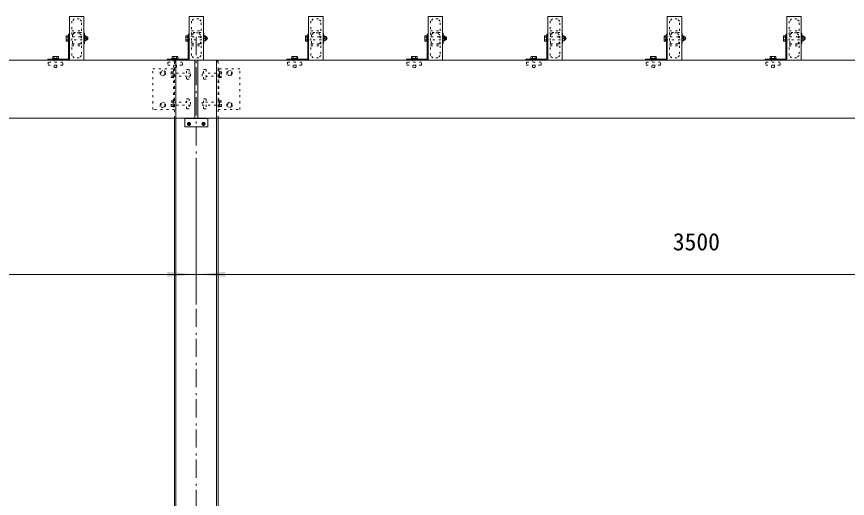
# Model space of a CAD drawing. Units: millimetres, scale not verified. Extents: x -9750 to 9750, y -6875 to 6875.
# Drawn here: x -4751 to -1884, y 3733 to 5395 of the extents above; entities that cross this region are included whole.
import ezdxf
from ezdxf.enums import TextEntityAlignment as Align

# ---------------------------------------------------------------- set-up
doc = ezdxf.new("R2010")
doc.units = ezdxf.units.MM
doc.header["$LTSCALE"] = 50
doc.linetypes.add('USER5', pattern=[0.416565, 0.138855, -0.27771])
doc.linetypes.add('USER6', pattern=[2.083282, 1.25, -0.416565, 0.138855, -0.277863])
doc.layers.add('0-1_IMPORTED', color=30, linetype='Continuous', lineweight=18)
doc.styles.add('ＭＳ ゴシック', font='')
doc.styles.get('ＭＳ ゴシック').set_extended_font_data('MS Gothic')

msp = doc.modelspace()

# ---------------------------------------------------------------- linework, layer by layer
at = {"layer": '0-1_IMPORTED'}
for p, q in [((-4572.82, 5324.73), (-4578.61, 5324.73)), ((-4578.61, 5315.49), (-4572.82, 5315.49)), ((-4512.43, 5320.11), (-4516, 5320.11)), ((-4511.72, 5312.96), (-4511.72, 5327.26)), ((-4160.32, 5324.73), (-4166.11, 5324.73)), ((-4166.11, 5315.49), (-4160.32, 5315.49)), ((-4099.93, 5320.11), (-4103.5, 5320.11)), ((-4099.22, 5312.96), (-4099.22, 5327.26)), ((-3747.82, 5324.73), (-3753.61, 5324.73)), ((-3753.61, 5315.49), (-3747.82, 5315.49)), ((-3687.43, 5320.11), (-3691, 5320.11)), ((-3686.72, 5312.96), (-3686.72, 5327.26)), ((-3335.32, 5324.73), (-3341.11, 5324.73)), ((-3341.11, 5315.49), (-3335.32, 5315.49)), ((-3274.93, 5320.11), (-3278.5, 5320.11)), ((-3274.22, 5312.96), (-3274.22, 5327.26)), ((-2922.82, 5324.73), (-2928.61, 5324.73)), ((-2928.61, 5315.49), (-2922.82, 5315.49)), ((-2862.43, 5320.11), (-2866, 5320.11)), ((-2861.72, 5312.96), (-2861.72, 5327.26)), ((-2510.32, 5324.73), (-2516.11, 5324.73)), ((-2516.11, 5315.49), (-2510.32, 5315.49)), ((-2449.93, 5320.11), (-2453.5, 5320.11)), ((-2449.22, 5312.96), (-2449.22, 5327.26)), ((-2097.82, 5324.73), (-2103.61, 5324.73)), ((-2103.61, 5315.49), (-2097.82, 5315.49)), ((-2037.43, 5320.11), (-2041, 5320.11)), ((-2036.72, 5312.96), (-2036.72, 5327.26)), ((-4621.09, 5257.11), (-4621.09, 5250.11)), ((-4611.34, 5257.11), (-4611.34, 5250.11)), ((-4208.59, 5257.11), (-4208.59, 5250.11)), ((-4198.84, 5257.11), (-4198.84, 5250.11)), ((-3796.09, 5257.11), (-3796.09, 5250.11)), ((-3786.34, 5257.11), (-3786.34, 5250.11)), ((-3383.59, 5257.11), (-3383.59, 5250.11)), ((-3373.84, 5257.11), (-3373.84, 5250.11)), ((-2971.09, 5257.11), (-2971.09, 5250.11)), ((-2961.34, 5257.11), (-2961.34, 5250.11)), ((-2558.59, 5257.11), (-2558.59, 5250.11)), ((-2548.84, 5257.11), (-2548.84, 5250.11)), ((-2146.09, 5257.11), (-2146.09, 5250.11)), ((-2136.34, 5257.11), (-2136.34, 5250.11)), ((-4200.72, 5245.11), (-4200.72, 5045.11)), ((-4135.72, 5245.11), (-4135.72, 5045.11)), ((-4125.72, 5245.11), (-4125.72, 5045.11)), ((-4060.72, 5245.11), (-4060.72, 5045.11)), ((-4200.72, 1945.11), (-4200.72, 5045.11)), ((-4060.72, 5045.11), (-4060.72, 1945.11))]:
    msp.add_line(p, q, dxfattribs=at)
at = {"layer": '0-1_IMPORTED', "color": 1, "linetype": 'USER6'}
for p, q in [((-4130.72, 5325.11), (-4130.72, -3224.89)), ((-4156.47, 5027.11), (-4156.47, 5028.36)), ((-4156.47, 5027.11), (-4156.47, 5028.36)), ((-4104.97, 5027.11), (-4104.97, 5028.36)), ((-4104.97, 5027.11), (-4104.97, 5028.36))]:
    msp.add_line(p, q, dxfattribs=at)
at = {"layer": '0-1_IMPORTED', "linetype": 'USER5'}
for p, q in [((-4217.72, 5199.99), (-4210.72, 5199.99)), ((-4217.72, 5190.23), (-4210.72, 5190.23)), ((-4208.72, 5215.11), (-4208.72, 5075.11)), ((-4052.72, 5215.11), (-4052.72, 5075.11)), ((-4043.72, 5199.99), (-4050.72, 5199.99)), ((-4043.72, 5190.23), (-4050.72, 5190.23)), ((-4217.72, 5099.99), (-4210.72, 5099.99)), ((-4217.72, 5090.23), (-4210.72, 5090.23)), ((-4043.72, 5099.99), (-4050.72, 5099.99)), ((-4043.72, 5090.23), (-4050.72, 5090.23))]:
    msp.add_line(p, q, dxfattribs=at)
at = {"layer": '0-1_IMPORTED', "color": 1}
for p, q in [((-4130.72, 4865.11), (-4130.72, 4405.99)), ((-4130.72, 4865.11), (-4130.72, 4405.99)), ((-7630.72, 4505.99), (-4130.72, 4505.99)), ((-4230.72, 4505.99), (-4130.72, 4505.99)), ((-4130.72, 4505.99), (-4030.72, 4505.99)), ((-4130.72, 4505.99), (-630.72, 4505.99))]:
    msp.add_line(p, q, dxfattribs=at)
at = {"layer": '0-1_IMPORTED'}
for points in [[(-4518.22, 5395.11), (-4568.22, 5395.11), (-4568.22, 5245.11), (-4518.22, 5245.11)], [(-4105.72, 5395.11), (-4155.72, 5395.11), (-4155.72, 5245.11), (-4105.72, 5245.11)], [(-3693.22, 5395.11), (-3743.22, 5395.11), (-3743.22, 5245.11), (-3693.22, 5245.11)], [(-3280.72, 5395.11), (-3330.72, 5395.11), (-3330.72, 5245.11), (-3280.72, 5245.11)], [(-2868.22, 5395.11), (-2918.22, 5395.11), (-2918.22, 5245.11), (-2868.22, 5245.11)], [(-2455.72, 5395.11), (-2505.72, 5395.11), (-2505.72, 5245.11), (-2455.72, 5245.11)], [(-2043.22, 5395.11), (-2093.22, 5395.11), (-2093.22, 5245.11), (-2043.22, 5245.11)], [(-4568.22, 5335.11), (-4568.22, 5245.11), (-4643.22, 5245.11), (-4643.22, 5248.11), (-4571.22, 5248.11), (-4571.22, 5335.11)], [(-4518.22, 5337.61), (-4516.72, 5337.61), (-4516.72, 5302.61), (-4518.22, 5302.61)], [(-4155.72, 5335.11), (-4155.72, 5245.11), (-4230.72, 5245.11), (-4230.72, 5248.11), (-4158.72, 5248.11), (-4158.72, 5335.11)], [(-4105.72, 5337.61), (-4104.22, 5337.61), (-4104.22, 5302.61), (-4105.72, 5302.61)], [(-3743.22, 5335.11), (-3743.22, 5245.11), (-3818.22, 5245.11), (-3818.22, 5248.11), (-3746.22, 5248.11), (-3746.22, 5335.11)], [(-3693.22, 5337.61), (-3691.72, 5337.61), (-3691.72, 5302.61), (-3693.22, 5302.61)], [(-3330.72, 5335.11), (-3330.72, 5245.11), (-3405.72, 5245.11), (-3405.72, 5248.11), (-3333.72, 5248.11), (-3333.72, 5335.11)], [(-3280.72, 5337.61), (-3279.22, 5337.61), (-3279.22, 5302.61), (-3280.72, 5302.61)], [(-2918.22, 5335.11), (-2918.22, 5245.11), (-2993.22, 5245.11), (-2993.22, 5248.11), (-2921.22, 5248.11), (-2921.22, 5335.11)], [(-2868.22, 5337.61), (-2866.72, 5337.61), (-2866.72, 5302.61), (-2868.22, 5302.61)], [(-2505.72, 5335.11), (-2505.72, 5245.11), (-2580.72, 5245.11), (-2580.72, 5248.11), (-2508.72, 5248.11), (-2508.72, 5335.11)], [(-2455.72, 5337.61), (-2454.22, 5337.61), (-2454.22, 5302.61), (-2455.72, 5302.61)], [(-2093.22, 5335.11), (-2093.22, 5245.11), (-2168.22, 5245.11), (-2168.22, 5248.11), (-2096.22, 5248.11), (-2096.22, 5335.11)], [(-2043.22, 5337.61), (-2041.72, 5337.61), (-2041.72, 5302.61), (-2043.22, 5302.61)], [(-4572.82, 5310.87), (-4578.61, 5310.87), (-4579.33, 5312.11), (-4579.33, 5328.11), (-4578.61, 5329.35), (-4572.82, 5329.35)], [(-4571.22, 5329.11), (-4572.82, 5329.11), (-4572.82, 5311.11), (-4571.22, 5311.11)], [(-4516.72, 5329.11), (-4511.72, 5329.11), (-4511.72, 5311.11), (-4516.72, 5311.11)], [(-4160.32, 5310.87), (-4166.11, 5310.87), (-4166.83, 5312.11), (-4166.83, 5328.11), (-4166.11, 5329.35), (-4160.32, 5329.35)], [(-4158.72, 5329.11), (-4160.32, 5329.11), (-4160.32, 5311.11), (-4158.72, 5311.11)], [(-4104.22, 5329.11), (-4099.22, 5329.11), (-4099.22, 5311.11), (-4104.22, 5311.11)], [(-3747.82, 5310.87), (-3753.61, 5310.87), (-3754.33, 5312.11), (-3754.33, 5328.11), (-3753.61, 5329.35), (-3747.82, 5329.35)], [(-3746.22, 5329.11), (-3747.82, 5329.11), (-3747.82, 5311.11), (-3746.22, 5311.11)], [(-3691.72, 5329.11), (-3686.72, 5329.11), (-3686.72, 5311.11), (-3691.72, 5311.11)], [(-3335.32, 5310.87), (-3341.11, 5310.87), (-3341.83, 5312.11), (-3341.83, 5328.11), (-3341.11, 5329.35), (-3335.32, 5329.35)], [(-3333.72, 5329.11), (-3335.32, 5329.11), (-3335.32, 5311.11), (-3333.72, 5311.11)], [(-3279.22, 5329.11), (-3274.22, 5329.11), (-3274.22, 5311.11), (-3279.22, 5311.11)], [(-2922.82, 5310.87), (-2928.61, 5310.87), (-2929.33, 5312.11), (-2929.33, 5328.11), (-2928.61, 5329.35), (-2922.82, 5329.35)], [(-2921.22, 5329.11), (-2922.82, 5329.11), (-2922.82, 5311.11), (-2921.22, 5311.11)], [(-2866.72, 5329.11), (-2861.72, 5329.11), (-2861.72, 5311.11), (-2866.72, 5311.11)], [(-2510.32, 5310.87), (-2516.11, 5310.87), (-2516.83, 5312.11), (-2516.83, 5328.11), (-2516.11, 5329.35), (-2510.32, 5329.35)], [(-2508.72, 5329.11), (-2510.32, 5329.11), (-2510.32, 5311.11), (-2508.72, 5311.11)], [(-2454.22, 5329.11), (-2449.22, 5329.11), (-2449.22, 5311.11), (-2454.22, 5311.11)], [(-2097.82, 5310.87), (-2103.61, 5310.87), (-2104.33, 5312.11), (-2104.33, 5328.11), (-2103.61, 5329.35), (-2097.82, 5329.35)], [(-2096.22, 5329.11), (-2097.82, 5329.11), (-2097.82, 5311.11), (-2096.22, 5311.11)], [(-2041.72, 5329.11), (-2036.72, 5329.11), (-2036.72, 5311.11), (-2041.72, 5311.11)], [(-4605.22, 5250.11), (-4605.22, 5248.11), (-4627.22, 5248.11), (-4627.22, 5250.11)], [(-4607.72, 5257.11), (-4606.42, 5256.36), (-4606.42, 5250.11), (-4626.02, 5250.11), (-4626.02, 5256.36), (-4624.72, 5257.11)], [(-4192.72, 5250.11), (-4192.72, 5248.11), (-4214.72, 5248.11), (-4214.72, 5250.11)], [(-4195.22, 5257.11), (-4193.92, 5256.36), (-4193.92, 5250.11), (-4213.52, 5250.11), (-4213.52, 5256.36), (-4212.22, 5257.11)], [(-3780.22, 5250.11), (-3780.22, 5248.11), (-3802.22, 5248.11), (-3802.22, 5250.11)], [(-3782.72, 5257.11), (-3781.42, 5256.36), (-3781.42, 5250.11), (-3801.02, 5250.11), (-3801.02, 5256.36), (-3799.72, 5257.11)], [(-3367.72, 5250.11), (-3367.72, 5248.11), (-3389.72, 5248.11), (-3389.72, 5250.11)], [(-3370.22, 5257.11), (-3368.92, 5256.36), (-3368.92, 5250.11), (-3388.52, 5250.11), (-3388.52, 5256.36), (-3387.22, 5257.11)], [(-2955.22, 5250.11), (-2955.22, 5248.11), (-2977.22, 5248.11), (-2977.22, 5250.11)], [(-2957.72, 5257.11), (-2956.42, 5256.36), (-2956.42, 5250.11), (-2976.02, 5250.11), (-2976.02, 5256.36), (-2974.72, 5257.11)], [(-2542.72, 5250.11), (-2542.72, 5248.11), (-2564.72, 5248.11), (-2564.72, 5250.11)], [(-2545.22, 5257.11), (-2543.92, 5256.36), (-2543.92, 5250.11), (-2563.52, 5250.11), (-2563.52, 5256.36), (-2562.22, 5257.11)], [(-2130.22, 5250.11), (-2130.22, 5248.11), (-2152.22, 5248.11), (-2152.22, 5250.11)], [(-2132.72, 5257.11), (-2131.42, 5256.36), (-2131.42, 5250.11), (-2151.02, 5250.11), (-2151.02, 5256.36), (-2149.72, 5257.11)], [(-7630.72, 5245.11), (-630.72, 5245.11), (-630.72, 5045.11), (-7630.72, 5045.11)], [(-4205.72, 5045.11), (-4055.72, 5045.11), (-4055.72, 1945.11), (-4205.72, 1945.11)]]:
    msp.add_lwpolyline(points, close=True, dxfattribs=at)
at = {"layer": '0-1_IMPORTED', "linetype": 'USER5'}
for points in [[(-4560.22, 5379.11), (-4560.22, 5346.11), (-4526.22, 5346.11), (-4526.22, 5379.11), (-4534.22, 5387.11), (-4552.22, 5387.11)], [(-4147.72, 5379.11), (-4147.72, 5346.11), (-4113.72, 5346.11), (-4113.72, 5379.11), (-4121.72, 5387.11), (-4139.72, 5387.11)], [(-3735.22, 5379.11), (-3735.22, 5346.11), (-3701.22, 5346.11), (-3701.22, 5379.11), (-3709.22, 5387.11), (-3727.22, 5387.11)], [(-3322.72, 5379.11), (-3322.72, 5346.11), (-3288.72, 5346.11), (-3288.72, 5379.11), (-3296.72, 5387.11), (-3314.72, 5387.11)], [(-2910.22, 5379.11), (-2910.22, 5346.11), (-2876.22, 5346.11), (-2876.22, 5379.11), (-2884.22, 5387.11), (-2902.22, 5387.11)], [(-2497.72, 5379.11), (-2497.72, 5346.11), (-2463.72, 5346.11), (-2463.72, 5379.11), (-2471.72, 5387.11), (-2489.72, 5387.11)], [(-2085.22, 5379.11), (-2085.22, 5346.11), (-2051.22, 5346.11), (-2051.22, 5379.11), (-2059.22, 5387.11), (-2077.22, 5387.11)], [(-4560.22, 5340.11), (-4560.22, 5300.11), (-4526.22, 5300.11), (-4526.22, 5340.11)], [(-4558.22, 5331.78), (-4558.22, 5301.61), (-4528.22, 5301.61), (-4528.22, 5331.78), (-4535.04, 5338.61), (-4551.39, 5338.61)], [(-4147.72, 5340.11), (-4147.72, 5300.11), (-4113.72, 5300.11), (-4113.72, 5340.11)], [(-4145.72, 5331.78), (-4145.72, 5301.61), (-4115.72, 5301.61), (-4115.72, 5331.78), (-4122.54, 5338.61), (-4138.89, 5338.61)], [(-3735.22, 5340.11), (-3735.22, 5300.11), (-3701.22, 5300.11), (-3701.22, 5340.11)], [(-3733.22, 5331.78), (-3733.22, 5301.61), (-3703.22, 5301.61), (-3703.22, 5331.78), (-3710.04, 5338.61), (-3726.39, 5338.61)], [(-3322.72, 5340.11), (-3322.72, 5300.11), (-3288.72, 5300.11), (-3288.72, 5340.11)], [(-3320.72, 5331.78), (-3320.72, 5301.61), (-3290.72, 5301.61), (-3290.72, 5331.78), (-3297.54, 5338.61), (-3313.89, 5338.61)], [(-2910.22, 5340.11), (-2910.22, 5300.11), (-2876.22, 5300.11), (-2876.22, 5340.11)], [(-2908.22, 5331.78), (-2908.22, 5301.61), (-2878.22, 5301.61), (-2878.22, 5331.78), (-2885.04, 5338.61), (-2901.39, 5338.61)], [(-2497.72, 5340.11), (-2497.72, 5300.11), (-2463.72, 5300.11), (-2463.72, 5340.11)], [(-2495.72, 5331.78), (-2495.72, 5301.61), (-2465.72, 5301.61), (-2465.72, 5331.78), (-2472.54, 5338.61), (-2488.89, 5338.61)], [(-2085.22, 5340.11), (-2085.22, 5300.11), (-2051.22, 5300.11), (-2051.22, 5340.11)], [(-2083.22, 5331.78), (-2083.22, 5301.61), (-2053.22, 5301.61), (-2053.22, 5331.78), (-2060.04, 5338.61), (-2076.39, 5338.61)], [(-4560.22, 5261.11), (-4560.22, 5294.11), (-4526.22, 5294.11), (-4526.22, 5261.11), (-4534.22, 5253.11), (-4552.22, 5253.11)], [(-4147.72, 5261.11), (-4147.72, 5294.11), (-4113.72, 5294.11), (-4113.72, 5261.11), (-4121.72, 5253.11), (-4139.72, 5253.11)], [(-3735.22, 5261.11), (-3735.22, 5294.11), (-3701.22, 5294.11), (-3701.22, 5261.11), (-3709.22, 5253.11), (-3727.22, 5253.11)], [(-3322.72, 5261.11), (-3322.72, 5294.11), (-3288.72, 5294.11), (-3288.72, 5261.11), (-3296.72, 5253.11), (-3314.72, 5253.11)], [(-2910.22, 5261.11), (-2910.22, 5294.11), (-2876.22, 5294.11), (-2876.22, 5261.11), (-2884.22, 5253.11), (-2902.22, 5253.11)], [(-2497.72, 5261.11), (-2497.72, 5294.11), (-2463.72, 5294.11), (-2463.72, 5261.11), (-2471.72, 5253.11), (-2489.72, 5253.11)], [(-2085.22, 5261.11), (-2085.22, 5294.11), (-2051.22, 5294.11), (-2051.22, 5261.11), (-2059.22, 5253.11), (-2077.22, 5253.11)], [(-4611.22, 5250.11), (-4611.22, 5220.11), (-4621.22, 5220.11), (-4621.22, 5250.11)], [(-4198.72, 5250.11), (-4198.72, 5220.11), (-4208.72, 5220.11), (-4208.72, 5250.11)], [(-3786.22, 5250.11), (-3786.22, 5220.11), (-3796.22, 5220.11), (-3796.22, 5250.11)], [(-3373.72, 5250.11), (-3373.72, 5220.11), (-3383.72, 5220.11), (-3383.72, 5250.11)], [(-2961.22, 5250.11), (-2961.22, 5220.11), (-2971.22, 5220.11), (-2971.22, 5250.11)], [(-2548.72, 5250.11), (-2548.72, 5220.11), (-2558.72, 5220.11), (-2558.72, 5250.11)], [(-2136.22, 5250.11), (-2136.22, 5220.11), (-2146.22, 5220.11), (-2146.22, 5250.11)], [(-4591.22, 5238.11), (-4641.22, 5238.11), (-4641.22, 5228.11), (-4591.22, 5228.11)], [(-4178.72, 5238.11), (-4228.72, 5238.11), (-4228.72, 5228.11), (-4178.72, 5228.11)], [(-4200.72, 5245.11), (-4060.72, 5245.11), (-4055.72, 5240.11), (-4055.72, 5045.11), (-4205.72, 5045.11), (-4205.72, 5240.11)], [(-3766.22, 5238.11), (-3816.22, 5238.11), (-3816.22, 5228.11), (-3766.22, 5228.11)], [(-3353.72, 5238.11), (-3403.72, 5238.11), (-3403.72, 5228.11), (-3353.72, 5228.11)], [(-2941.22, 5238.11), (-2991.22, 5238.11), (-2991.22, 5228.11), (-2941.22, 5228.11)], [(-2528.72, 5238.11), (-2578.72, 5238.11), (-2578.72, 5228.11), (-2528.72, 5228.11)], [(-2116.22, 5238.11), (-2166.22, 5238.11), (-2166.22, 5228.11), (-2116.22, 5228.11)], [(-4280.72, 5215.11), (-4205.72, 5215.11), (-4205.72, 5075.11), (-4280.72, 5075.11)], [(-4245.72, 5209.49), (-4255.09, 5204.8), (-4255.09, 5195.42), (-4245.72, 5190.74), (-4236.34, 5195.42), (-4236.34, 5204.8)], [(-4217.72, 5186.61), (-4216.97, 5185.31), (-4210.72, 5185.31), (-4210.72, 5204.91), (-4216.97, 5204.91), (-4217.72, 5203.61)], [(-4210.72, 5184.11), (-4208.72, 5184.11), (-4208.72, 5206.11), (-4210.72, 5206.11)], [(-4210.72, 5190.11), (-4150.72, 5190.11), (-4150.72, 5200.11), (-4210.72, 5200.11)], [(-4164.59, 5213.11), (-4155.59, 5213.11), (-4155.59, 5179.11), (-4164.59, 5179.11)], [(-4050.72, 5190.11), (-4110.72, 5190.11), (-4110.72, 5200.11), (-4050.72, 5200.11)], [(-4105.84, 5213.11), (-4096.84, 5213.11), (-4096.84, 5179.11), (-4105.84, 5179.11)], [(-3980.72, 5215.11), (-4055.72, 5215.11), (-4055.72, 5075.11), (-3980.72, 5075.11)], [(-4050.72, 5184.11), (-4052.72, 5184.11), (-4052.72, 5206.11), (-4050.72, 5206.11)], [(-4043.72, 5186.61), (-4044.47, 5185.31), (-4050.72, 5185.31), (-4050.72, 5204.91), (-4044.47, 5204.91), (-4043.72, 5203.61)], [(-4015.72, 5209.49), (-4006.34, 5204.8), (-4006.34, 5195.42), (-4015.72, 5190.74), (-4025.09, 5195.42), (-4025.09, 5204.8)], [(-4217.72, 5103.61), (-4216.97, 5104.91), (-4210.72, 5104.91), (-4210.72, 5085.31), (-4216.97, 5085.31), (-4217.72, 5086.61)], [(-4210.72, 5106.11), (-4208.72, 5106.11), (-4208.72, 5084.11), (-4210.72, 5084.11)], [(-4164.59, 5111.11), (-4155.59, 5111.11), (-4155.59, 5077.11), (-4164.59, 5077.11)], [(-4105.84, 5111.11), (-4096.84, 5111.11), (-4096.84, 5077.11), (-4105.84, 5077.11)], [(-4050.72, 5106.11), (-4052.72, 5106.11), (-4052.72, 5084.11), (-4050.72, 5084.11)], [(-4043.72, 5103.61), (-4044.47, 5104.91), (-4050.72, 5104.91), (-4050.72, 5085.31), (-4044.47, 5085.31), (-4043.72, 5086.61)], [(-4245.72, 5080.74), (-4255.09, 5085.42), (-4255.09, 5094.8), (-4245.72, 5099.49), (-4236.34, 5094.8), (-4236.34, 5085.42)], [(-4210.72, 5100.11), (-4150.72, 5100.11), (-4150.72, 5090.11), (-4210.72, 5090.11)], [(-4050.72, 5100.11), (-4110.72, 5100.11), (-4110.72, 5090.11), (-4050.72, 5090.11)], [(-4015.72, 5080.74), (-4006.34, 5085.42), (-4006.34, 5094.8), (-4015.72, 5099.49), (-4025.09, 5094.8), (-4025.09, 5085.42)]]:
    msp.add_lwpolyline(points, close=True, dxfattribs=at)
for points in [[(-4572.82, 5315.11), (-4509.12, 5315.11), (-4507.82, 5316.41), (-4507.82, 5323.81), (-4509.12, 5325.11), (-4572.82, 5325.11)], [(-4160.32, 5315.11), (-4096.62, 5315.11), (-4095.32, 5316.41), (-4095.32, 5323.81), (-4096.62, 5325.11), (-4160.32, 5325.11)], [(-3747.82, 5315.11), (-3684.12, 5315.11), (-3682.82, 5316.41), (-3682.82, 5323.81), (-3684.12, 5325.11), (-3747.82, 5325.11)], [(-3335.32, 5315.11), (-3271.62, 5315.11), (-3270.32, 5316.41), (-3270.32, 5323.81), (-3271.62, 5325.11), (-3335.32, 5325.11)], [(-2922.82, 5315.11), (-2859.12, 5315.11), (-2857.82, 5316.41), (-2857.82, 5323.81), (-2859.12, 5325.11), (-2922.82, 5325.11)], [(-2510.32, 5315.11), (-2446.62, 5315.11), (-2445.32, 5316.41), (-2445.32, 5323.81), (-2446.62, 5325.11), (-2510.32, 5325.11)], [(-2097.82, 5315.11), (-2034.12, 5315.11), (-2032.82, 5316.41), (-2032.82, 5323.81), (-2034.12, 5325.11), (-2097.82, 5325.11)]]:
    msp.add_lwpolyline(points, dxfattribs=at)
at = {"layer": '0-1_IMPORTED', "color": 3}
for points in [[(-4170.72, 5045.11), (-4090.72, 5045.11), (-4090.72, 5015.11), (-4170.72, 5015.11)], [(-4170.72, 5045.11), (-4090.72, 5045.11), (-4090.72, 5043.11), (-4170.72, 5043.11)], [(-4170.72, 5045.11), (-4090.72, 5045.11), (-4090.72, 5015.11), (-4170.72, 5015.11)], [(-4170.72, 5045.11), (-4090.72, 5045.11), (-4090.72, 5043.11), (-4170.72, 5043.11)]]:
    msp.add_lwpolyline(points, close=True, dxfattribs=at)
at = {"layer": '0-1_IMPORTED', "color": 1, "linetype": 'USER6'}
for points in [[(-4157.72, 5024.36), (-4158.97, 5024.36), (-4158.97, 5025.86), (-4157.72, 5025.86)], [(-4157.72, 5024.36), (-4158.97, 5024.36), (-4158.97, 5025.86), (-4157.72, 5025.86)], [(-4156.47, 5028.36), (-4154.97, 5028.36), (-4154.97, 5027.11)], [(-4156.47, 5028.36), (-4154.97, 5028.36), (-4154.97, 5027.11)], [(-4154.97, 5023.11), (-4154.97, 5021.86), (-4156.47, 5021.86), (-4156.47, 5023.11)], [(-4154.97, 5023.11), (-4154.97, 5021.86), (-4156.47, 5021.86), (-4156.47, 5023.11)], [(-4153.72, 5025.86), (-4152.47, 5025.86), (-4152.47, 5024.36), (-4153.72, 5024.36)], [(-4153.72, 5025.86), (-4152.47, 5025.86), (-4152.47, 5024.36), (-4153.72, 5024.36)], [(-4107.72, 5025.86), (-4108.97, 5025.86), (-4108.97, 5024.36), (-4107.72, 5024.36)], [(-4107.72, 5025.86), (-4108.97, 5025.86), (-4108.97, 5024.36), (-4107.72, 5024.36)], [(-4104.97, 5028.36), (-4106.47, 5028.36), (-4106.47, 5027.11)], [(-4104.97, 5028.36), (-4106.47, 5028.36), (-4106.47, 5027.11)], [(-4106.47, 5023.11), (-4106.47, 5021.86), (-4104.97, 5021.86), (-4104.97, 5023.11)], [(-4106.47, 5023.11), (-4106.47, 5021.86), (-4104.97, 5021.86), (-4104.97, 5023.11)], [(-4103.72, 5024.36), (-4102.47, 5024.36), (-4102.47, 5025.86), (-4103.72, 5025.86)], [(-4103.72, 5024.36), (-4102.47, 5024.36), (-4102.47, 5025.86), (-4103.72, 5025.86)]]:
    msp.add_lwpolyline(points, dxfattribs=at)
at = {"layer": '0-1_IMPORTED', "linetype": 'USER5'}
for centre in [(-4245.72, 5200.11), (-4015.72, 5200.11), (-4245.72, 5090.11), (-4015.72, 5090.11)]:
    msp.add_circle(centre, 7.19, dxfattribs=at)
at = {"layer": '0-1_IMPORTED', "color": 1, "linetype": 'USER6'}
for centre in [(-4155.72, 5025.11), (-4155.72, 5025.11), (-4105.72, 5025.11), (-4105.72, 5025.11)]:
    msp.add_circle(centre, 5.2, dxfattribs=at)
at = {"layer": '0-1_IMPORTED', "color": 3}
for centre in [(-4155.72, 5025.11), (-4155.72, 5025.11), (-4105.72, 5025.11), (-4105.72, 5025.11)]:
    msp.add_circle(centre, 3.5, dxfattribs=at)
at = {"layer": '0-1_IMPORTED'}
for centre, start, end in [((-4511.72, 5320.11), 360, 90), ((-4511.72, 5320.11), 270, 360), ((-4099.22, 5320.11), 360, 90), ((-4099.22, 5320.11), 270, 360), ((-3686.72, 5320.11), 360, 90), ((-3686.72, 5320.11), 270, 360), ((-3274.22, 5320.11), 360, 90), ((-3274.22, 5320.11), 270, 360), ((-2861.72, 5320.11), 360, 90), ((-2861.72, 5320.11), 270, 360), ((-2449.22, 5320.11), 360, 90), ((-2449.22, 5320.11), 270, 360), ((-2036.72, 5320.11), 360, 90), ((-2036.72, 5320.11), 270, 360)]:
    msp.add_arc(centre, 7.15, start, end, dxfattribs=at)
at = {"layer": '0-1_IMPORTED', "color": 1, "linetype": 'USER6'}
for centre, start, end in [((-4157.72, 5027.11), 270, 0), ((-4157.72, 5027.11), 270, 0), ((-4157.72, 5023.11), 0, 90), ((-4157.72, 5023.11), 0, 90), ((-4153.72, 5027.11), 180, 270), ((-4153.72, 5027.11), 180, 270), ((-4153.72, 5023.11), 90, 180), ((-4153.72, 5023.11), 90, 180), ((-4107.72, 5027.11), 270, 0), ((-4107.72, 5027.11), 270, 0), ((-4107.72, 5023.11), 0, 90), ((-4107.72, 5023.11), 0, 90), ((-4103.72, 5027.11), 180, 270), ((-4103.72, 5027.11), 180, 270), ((-4103.72, 5023.11), 90, 180), ((-4103.72, 5023.11), 90, 180)]:
    msp.add_arc(centre, 1.25, start, end, dxfattribs=at)
at = {"layer": '0-1_IMPORTED', "color": 1}
for points in [[(-4130.72, 4505.99), (-4230.71, 4497.24), (-4230.71, 4514.73)], [(-4130.72, 4505.99), (-4030.72, 4514.73), (-4030.72, 4497.24)]]:
    msp.add_solid(points, dxfattribs=at)

# ---------------------------------------------------------------- texts
at = {"layer": '0-1_IMPORTED', "color": 7, "style": 'ＭＳ ゴシック'}
msp.add_text('3500', height=59.71, dxfattribs=at).set_placement((-2486.55, 4570.8), align=Align.BOTTOM_LEFT)

doc.saveas('drawing.dxf')
